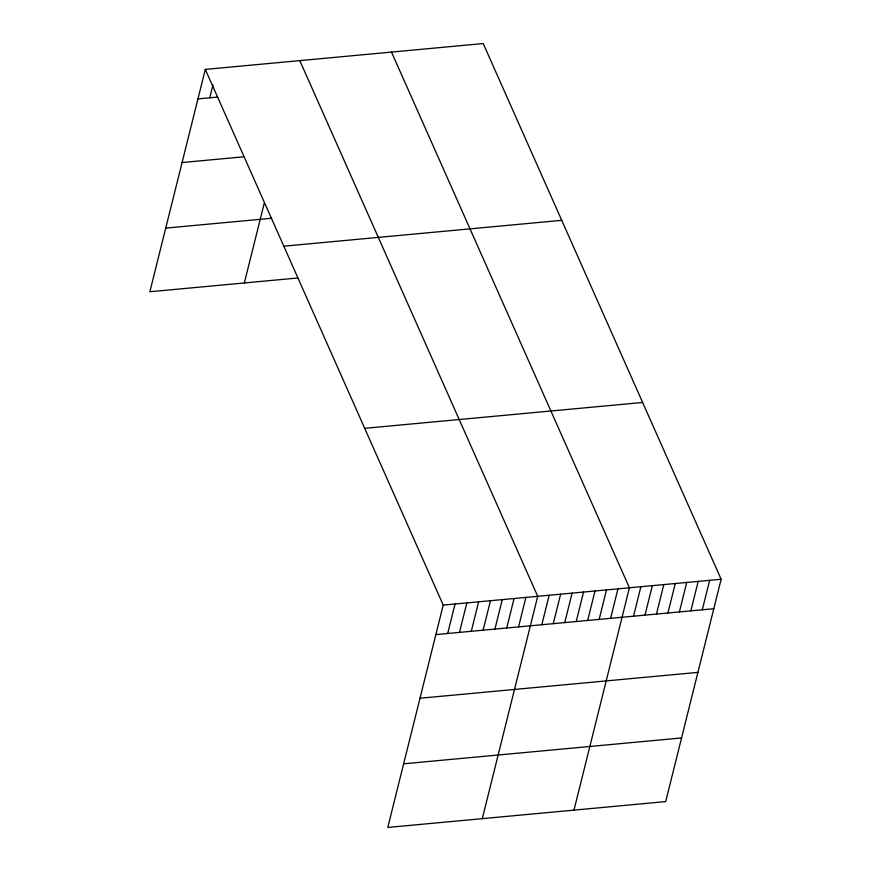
<?xml version="1.0" encoding="UTF-8"?>
<svg xmlns="http://www.w3.org/2000/svg" width="871" height="871" viewBox="0 0 871 871"><rect width="100%" height="100%" fill="white"/><g stroke="black" fill="none" stroke-linecap="round" stroke-linejoin="round"><path stroke-width="1.31" d="M205.306 69.408L443.219 605.105L387.78 827.45L665.694 801.592L721.134 579.248L483.22 43.55L205.306 69.408L149.866 291.752L297.86 277.98M209.769 97.792L212.96 84.966M244.359 282.955L264.316 202.921M447.683 633.489L455.032 604.006M459.485 632.39L466.845 602.906M471.298 631.29L478.647 601.807M483.111 630.19L490.46 600.707M494.924 629.091L502.273 599.607M506.737 627.991L514.086 598.508M518.55 626.902L525.899 597.408M482.273 818.664L537.712 596.319L299.798 60.611M541.816 624.736L549.176 595.252M553.281 623.669L560.63 594.185M564.746 622.602L572.095 593.118M576.21 621.535L583.559 592.051M587.675 620.468L595.024 590.984M599.139 619.401L606.488 589.917M610.604 618.334L617.953 588.85M573.978 810.128L629.417 587.783L391.504 52.086M633.533 616.2L640.882 586.716M644.997 615.133L652.346 585.65M656.462 614.066L663.811 584.583M667.926 612.999L675.275 583.516M679.391 611.932L686.74 582.449M690.845 610.865L698.204 581.382M702.309 609.798L709.669 580.315M197.957 98.891L217.641 97.062M182.093 162.529L243.771 156.791M165.74 228.104L271.698 218.251M283.815 246.188L561.73 220.33M364.709 428.325L642.613 402.467M443.219 605.105L721.134 579.248M435.87 634.589L713.774 608.731M419.996 698.237L697.911 672.379M403.654 763.802L681.558 737.955"/></g></svg>
